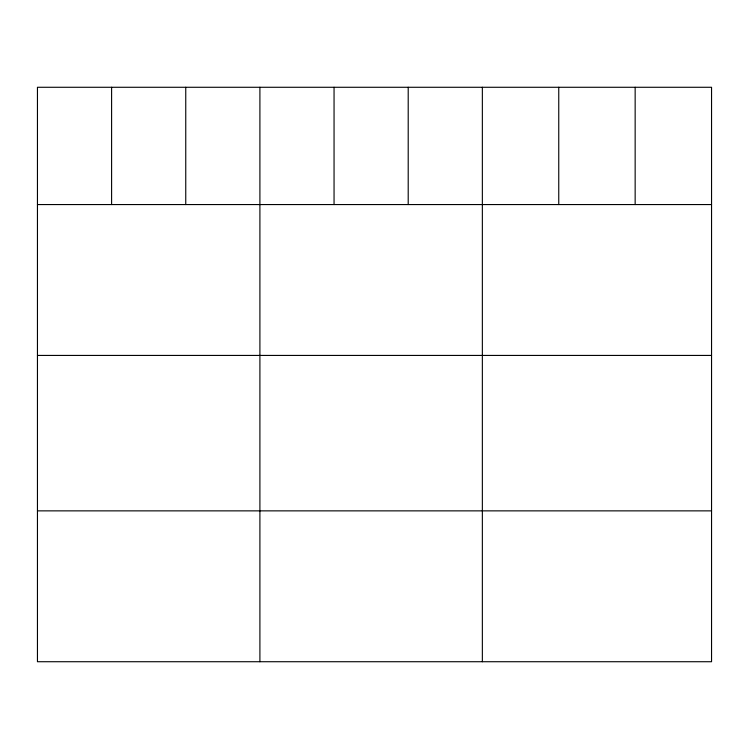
<?xml version="1.0" encoding="UTF-8"?>
<svg xmlns="http://www.w3.org/2000/svg" width="749" height="749" viewBox="0 0 749 749"><rect width="100%" height="100%" fill="white"/><g stroke="black" fill="none" stroke-linecap="round" stroke-linejoin="round"><path stroke-width="1.12" d="M711.55 204.561L711.55 661.723L37.45 661.723L37.45 87.277L711.55 87.277L711.55 204.561L37.45 204.561M37.45 355.429L711.55 355.429M37.45 510.865L711.55 510.865M635.152 87.277L635.152 204.561M558.754 87.277L558.754 204.561M482.356 87.277L482.356 661.723M408.205 87.277L408.205 204.561M334.054 87.277L334.054 204.561M259.903 87.277L259.903 661.723M185.752 87.277L185.752 204.561M111.601 87.277L111.601 204.561"/></g></svg>
